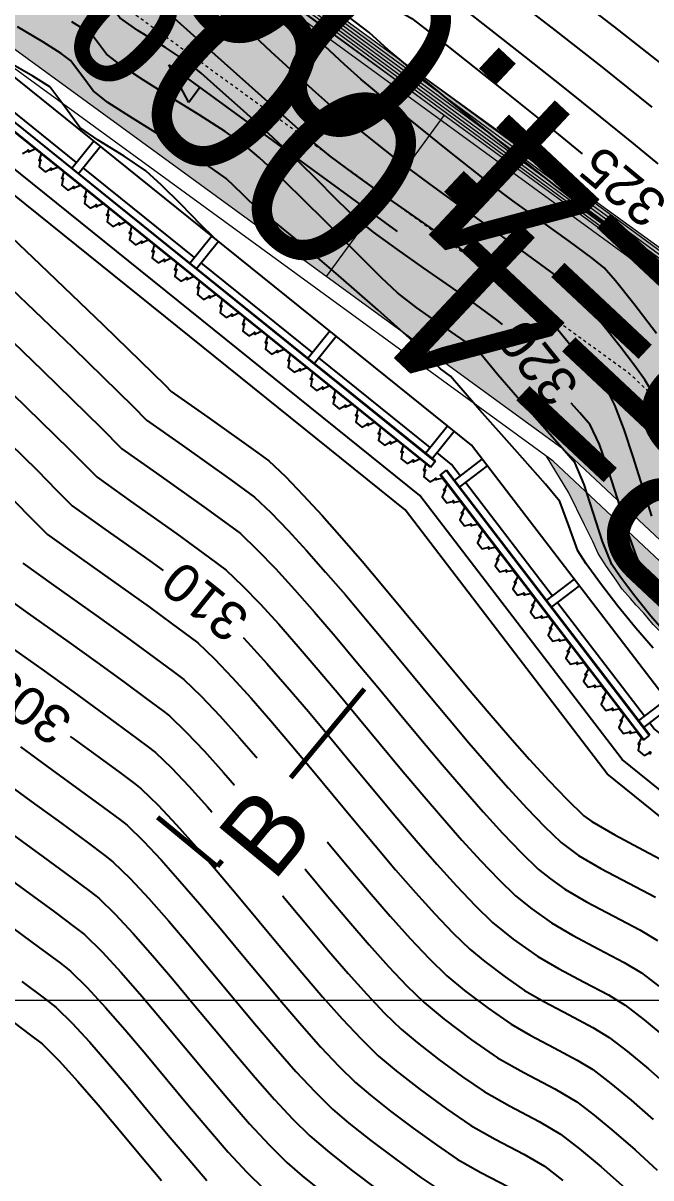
# Model space of a CAD drawing. Extents: x 62344 to 62624, y 108620 to 109406.
# Drawn here: x 62374.12 to 62394.54, y 108694.21 to 108731.81 of the extents above; entities that cross this region are included whole.
import ezdxf
from ezdxf.enums import TextEntityAlignment as Align

# ---------------------------------------------------------------- set-up
doc = ezdxf.new("R2018")
doc.units = 0
doc.header["$LTSCALE"] = 0.039369
doc.header["$MEASUREMENT"] = 0
doc.linetypes.add('TRATTOPUNTO2', pattern=[0.5, 0.25, -0.125, 0, -0.125])
for name, color, linetype in [('coordinate', 2, 'Continuous'), ('curve livello 1m', 2, 'Continuous'), ('curve livello 5m', 7, 'Continuous'), ('LIN010CO', 50, 'Continuous'), ('LIN018CO', 6, 'Continuous'), ('LIN035CO', 1, 'Continuous'), ('TEXT018', 143, 'Continuous'), ('TEXT035', 1, 'Continuous'), ('TEXT050', 3, 'Continuous'), ('TRATTCOLO-30', 253, 'Continuous'), ('TRATTCOLO-7', 51, 'Continuous')]:
    doc.layers.add(name, color=color, linetype=linetype)
doc.layers.add('LIN070CO', color=4, linetype='Continuous', lineweight=70)
doc.styles.add('ARIAL', font='arial.ttf')

# ---------------------------------------------------------------- blocks, each defined once
blk = doc.blocks.new('*U10')
at = {"layer": 'TEXT035', "lineweight": 30, "flags": 52}
blk.add_attdef('VALORE_AD', text='', height=0.25, rotation=357.99202, dxfattribs=at).set_placement((-0.3119, 0.191), align=Align.BOTTOM_RIGHT)
blk = doc.blocks.new('*U11')
at = {"layer": 'LIN018CO'}
blk.add_hatch(color=256, dxfattribs=at).paths.add_polyline_path([(-0.2597, 0.0974), (-0.2703, 0.2169), (-0.0106, 0.1195)])
for p, q in [((-0.2597, 0.0974), (-0.2703, 0.2169)), ((-0.2703, 0.2169), (-0.0106, 0.1195)), ((-0.0106, 0.1195), (-1.8438, -0.0437))]:
    blk.add_line(p, q, dxfattribs=at)
at = {"layer": 'TEXT035', "lineweight": 30, "flags": 8}
blk.add_attdef('VALORE_AD', text='', height=0.25, rotation=5.08742, dxfattribs=at).set_placement((-0.3331, 0.1511), align=Align.BOTTOM_RIGHT)
blk = doc.blocks.new('Strada 4')
at = {"layer": 'TRATTCOLO-30', "linetype": 'Continuous', "lineweight": 0}
h = blk.add_hatch(color=256, dxfattribs=at)
h.dxf.hatch_style = 1
h.paths.add_polyline_path([(43.105, -1.419), (46.497, -3.339), (80.151, -4.519), (80.103, -2.716)])
h.paths.add_polyline_path([(46.497, -3.339), (46.874, -3.552), (52.527, -6.752), (80.237, -7.724), (80.151, -4.519)])
edge = h.paths.add_edge_path()
edge.add_line((55.533, 0.147), (48.635, 2.784))
edge.add_arc((41.881, -19.911), 23.678, 73.4261, 98.3552)
edge.add_line((38.44, 3.516), (21.582, 1.651))
edge.add_line((21.582, 1.651), (3.299, 0.105))
edge.add_line((3.299, 0.105), (0, 0))
edge.add_line((0, 0), (-4.868, -2.433))
edge.add_line((-4.868, -2.433), (-6.76, -3.083))
edge.add_line((-6.76, -3.083), (-8.08, -3.177))
edge.add_line((-8.08, -3.177), (-9.796, -2.619))
edge.add_line((-9.796, -2.619), (-8.386, -3.862))
edge.add_line((-8.386, -3.862), (0.216, -4.319))
edge.add_line((0.216, -4.319), (4.425, -3.312))
edge.add_line((4.425, -3.312), (21.922, -1.833))
edge.add_line((21.922, -1.833), (38.889, 0.045))
edge.add_line((38.889, 0.045), (40.891, -0.537))
edge.add_line((40.891, -0.537), (40.911, 0.659))
edge.add_line((40.911, 0.659), (40.911, 0.659))
edge.add_line((40.911, 0.659), (55.533, 0.147))
h.paths.add_polyline_path([(80.063, -1.214), (56.974, -0.404), (55.533, 0.147), (40.911, 0.659), (40.891, -0.537), (42.241, -0.929), (43.105, -1.419), (80.103, -2.716)])
h.paths.add_polyline_path([(113.896, 1.782), (80.063, -1.214), (80.103, -2.716), (114.117, -0.719), (114.116, -0.709)])
h.paths.add_polyline_path([(112.477, -4.869), (112.186, -1.588), (80.151, -4.519), (80.237, -7.724)])
h.paths.add_polyline_path([(112.124, -0.882), (113.749, -0.741), (80.103, -2.716), (80.151, -4.519), (112.186, -1.587)])
at = {"layer": 'TRATTCOLO-7', "linetype": 'Continuous', "lineweight": 0}
h = blk.add_hatch(color=256, dxfattribs=at)
h.dxf.hatch_style = 1
h.paths.add_polyline_path([(114.27, -1.309), (114.16, -1.207), (114.237, -2.072), (114.336, -2.057)], flags=17)
h.paths.add_polyline_path([(114.379, -1.412), (114.27, -1.309), (114.336, -2.057), (114.435, -2.042)], flags=17)
h.paths.add_polyline_path([(114.437, -0.925), (114.234, 0.229), (114.435, -2.042), (114.534, -2.027)])
h.paths.add_polyline_path([(114.344, -1.011), (114.252, -1.109), (114.27, -1.309), (114.379, -1.412)], flags=17)
h.paths.add_polyline_path([(114.252, -1.109), (114.16, -1.207), (114.27, -1.309)], flags=17)
h.paths.add_polyline_path([(114.038, 1.311), (113.852, 2.28), (114.16, -1.207), (114.252, -1.109)])
h.paths.add_polyline_path([(114.038, 1.311), (114.252, -1.109), (114.344, -1.011), (114.234, 0.229)])
h.paths.add_polyline_path([(52.527, -6.752), (42.241, -0.929), (38.889, 0.045), (21.922, -1.833), (4.425, -3.312), (0.216, -4.319), (-8.469, -3.858), (-8.397, -3.975), (-5.236, -4.212), (-4.645, -4.346), (-4.052, -4.48), (-1.88, -4.596), (0.216, -4.707), (4.518, -3.711), (18.308, -2.593), (21.076, -2.268), (38.857, -0.438), (41.275, -1.19), (44.607, -3.017), (52.334, -7.418), (54.887, -7.518), (56.143, -7.79), (57.152, -7.998), (58.044, -8.175), (58.724, -8.302), (59.095, -8.359), (60.827, -8.318), (62.559, -8.278), (65.673, -8.25), (67.078, -8.203), (68.479, -8.146), (69.599, -8.092), (73.104, -8.228), (79.801, -8.378), (80.253, -8.38), (92.186, -7.276), (115.151, -5.266), (115.066, -4.633), (114.854, -3.378), (114.645, -2.142), (114.623, -2.014), (114.237, -2.072), (114.469, -4.693), (80.237, -7.724)])
h.paths.add_polyline_path([(112.957, -0.851), (115.342, -0.772), (115.308, 0.258), (112.922, 0.179)], flags=9)
h = blk.add_hatch(color=256, dxfattribs=at)
h.dxf.hatch_style = 1
h.paths.add_polyline_path([(77.917, 0.178), (77.359, 0.413), (76.966, 0.592), (76.485, 0.725), (75.957, 0.858), (75.62, 0.95), (75.211, 0.996), (74.929, 1.042), (74.576, 1.077), (74.1, 1.149), (73.522, 1.201), (73.026, 1.241), (72.529, 1.277), (71.951, 1.303), (71.213, 1.272), (69.931, 1.128), (68.801, 1.033), (67.419, 0.892), (66.997, 0.826), (65.946, 0.275), (65.377, -0.199), (80.05, -0.713), (80.317, -0.689), (78.991, -0.267)])
h.paths.add_polyline_path([(3.257, 0.604), (21.533, 2.148), (20.47, 2.268), (19.313, 2.368), (17.399, 2.547), (15.783, 2.547), (13.326, 2.268), (11.631, 1.829), (9.275, 1.55), (8.016, 1.317), (5.948, 0.958), (3.247, 0.603)])
at = {"linetype": 'Continuous', "lineweight": 0, "flags": 128}
blk.add_lwpolyline([(-9.67, -2.475), (-8.309, -3.675), (0.198, -4.127), (4.394, -3.123), (21.903, -1.643), (38.906, 0.238), (42.315, -0.752), (52.58, -6.563), (80.232, -7.533), (112.49, -4.677)], dxfattribs=at)
at = {"layer": 'curve livello 1m', "linetype": 'Continuous', "lineweight": 0}
blk.add_line((89.558, -0.373), (90.131, -6.848), dxfattribs=at)
at = {"layer": 'curve livello 1m', "linetype": 'Continuous', "lineweight": 0, "flags": 128}
for points in [[(90.131, -6.848), (114.577, -4.784), (114.038, 1.311)], [(65.131, -7.194), (80.237, -7.784), (114.686, -4.875), (114.234, 0.229)], [(0.216, -4.39), (4.447, -3.436), (21.948, -2.09), (38.855, -0.332), (42.072, -1.317), (52.397, -7.198), (80.249, -8.284), (92.186, -7.276)], [(3.263, -3.59), (4.432, -3.337), (21.939, -1.99), (38.865, -0.23), (42.112, -1.225), (52.425, -7.099), (80.246, -8.184), (115.12, -5.24), (115.066, -4.633)], [(15.773, -2.353), (21.93, -1.89), (38.875, -0.129), (42.152, -1.133), (52.454, -7), (80.244, -8.084), (115.011, -5.149), (114.854, -3.378)], [(28.282, -1.129), (38.884, -0.027), (42.191, -1.04), (52.482, -6.901), (80.242, -7.984), (114.903, -5.057), (114.645, -2.142)], [(40.891, -0.537), (42.231, -0.948), (52.51, -6.802), (80.24, -7.884), (114.794, -4.966), (114.437, -0.925)]]:
    blk.add_lwpolyline(points, dxfattribs=at)
at = {"layer": 'LIN018CO', "linetype": 'TRATTOPUNTO2', "lineweight": 0, "ltscale": 5, "flags": 128}
blk.add_lwpolyline([(-4.025, -2.012), (15.794, -0.599), (28.305, 0.628), (38.378, 1.633, -0.11239), (47.777, -0.151), (55.32, -3.584), (80.051, -4.487), (114.148, -1.407)], format="xyb", dxfattribs=at)
at = {"layer": 'LIN035CO', "linetype": 'Continuous', "lineweight": 0, "flags": 128}
for points in [[(56.992, 0.095), (80.05, -0.713), (113.852, 2.28)], [(73.104, -8.228), (79.801, -8.378), (80.253, -8.38), (92.186, -7.276), (115.151, -5.266), (115.066, -4.633), (114.854, -3.378), (114.645, -2.142), (114.437, -0.925), (114.234, 0.229), (114.038, 1.311), (113.852, 2.28)], [(56.974, -0.404), (80.063, -1.214), (113.896, 1.782)], [(65.377, -0.199), (65.946, 0.275), (66.997, 0.826), (67.419, 0.892), (68.801, 1.033), (69.931, 1.128), (71.213, 1.272), (71.951, 1.303), (72.529, 1.277), (73.026, 1.241), (73.522, 1.201), (74.1, 1.149), (74.576, 1.077), (74.929, 1.042), (75.211, 0.996), (75.62, 0.95), (75.957, 0.858), (76.485, 0.725), (76.966, 0.592), (77.359, 0.413), (77.917, 0.178), (78.991, -0.267), (80.317, -0.689)], [(52.527, -6.752), (80.237, -7.724), (114.469, -4.693)]]:
    blk.add_lwpolyline(points, dxfattribs=at)
ref = blk.add_blockref('*U10', (74.244, -0.304), dxfattribs=dict(xscale=5, yscale=5, zscale=5))
lines = blk.add_mtext('P=4.00%', dxfattribs={"layer": 'TEXT035', "insert": (72.685, 0.651), "char_height": 6, "attachment_point": 1, "rotation": 357.992})
ref.add_attrib('VALORE_AD', '', (72.685, 0.651), dxfattribs={"flags": 52}).embed_mtext(lines)
at = {"xscale": 5, "yscale": 5, "zscale": 5}
blk.add_blockref('*U11', (98.009, -2.782), dxfattribs=at)
ref = blk.add_blockref('*U10', (76.032, -4.074), dxfattribs=dict(xscale=5, yscale=5, zscale=5))
lines = blk.add_mtext('P=4.00%', dxfattribs={"layer": 'TEXT035', "insert": (74.472, -3.119), "char_height": 6, "attachment_point": 1, "rotation": 357.992})
ref.add_attrib('VALORE_AD', '', (74.472, -3.119), dxfattribs={"flags": 52}).embed_mtext(lines)
blk = doc.blocks.new('*U37')
at = {"layer": 'LIN070CO'}
for p, q in [((-3.8275, -0.102), (-3.8408, 0.3979)), ((-2.328, -0.062), (-3.8275, -0.102))]:
    blk.add_line(p, q, dxfattribs=at)
at = {"layer": 'TEXT018', "lineweight": 30}
blk.add_attdef('RIF2', text='', height=0.18, rotation=1.52582, dxfattribs=at).set_placement((3.2464, -0.0636), align=Align.TOP_RIGHT)
blk.add_attdef('RIF1', text='', height=0.18, rotation=1.52582, dxfattribs=at).set_placement((-3.6735, -0.2479), align=Align.TOP_LEFT)
at = {"layer": 'TEXT050', "lineweight": 30}
blk.add_attdef('SEZ2', text='', height=0.4, rotation=1.52582, dxfattribs=at).set_placement((3.2384, 0.2363), align=Align.BOTTOM_RIGHT)
blk.add_attdef('SEZ1', text='', height=0.4, rotation=1.52582, dxfattribs=at).set_placement((-3.6815, 0.052), align=Align.BOTTOM_LEFT)

msp = doc.modelspace()

# ---------------------------------------------------------------- linework, layer by layer
at = {"layer": 'coordinate', "linetype": 'Continuous', "lineweight": 0}
msp.add_line((62369.18886, 108700.00002), (62480.2144, 108700.00002), dxfattribs=at)
at = {"layer": 'curve livello 1m', "flags": 128}
for points in [[(62377.76519, 108733.12075), (62379.54937, 108731.50486), (62383.36307, 108728.09775), (62383.48762, 108727.97467), (62384.09814, 108727.48151), (62384.83626, 108726.92732), (62385.66603, 108726.3299), (62386.5515, 108725.70707), (62387.45671, 108725.07662), (62388.34572, 108724.45637), (62389.18257, 108723.86412), (62389.9313, 108723.31768), (62390.55598, 108722.83487), (62391.02063, 108722.43348), (62391.02063, 108722.43348), (62391.37171, 108722.01144), (62391.98925, 108721.2433), (62392.52829, 108720.58228), (62392.52829, 108720.58228), (62393.05177, 108719.98243), (62393.3546, 108719.36548), (62393.65469, 108718.58133), (62393.95361, 108717.68254), (62394.25292, 108716.72166), (62394.55419, 108715.75126)], [(62395.67306, 108722.43027), (62394.44336, 108724.03628), (62394.0241, 108724.55107), (62393.32802, 108725.06685), (62392.42184, 108725.72968), (62390.29685, 108727.40785), (62387.91545, 108729.33887), (62385.99206, 108730.94344), (62385.37303, 108731.50408), (62383.18, 108733.18617)], [(62391.32754, 108733.25054), (62393.34738, 108731.68511), (62395.47143, 108730.01785)], [(62389.94725, 108732.71301), (62391.4099, 108731.57942), (62392.948, 108730.3721), (62392.948, 108730.3721), (62393.78517, 108729.70562), (62394.5682, 108729.07432)], [(62394.83287, 108719.38352), (62394.33549, 108720.19934), (62394.00024, 108720.666), (62393.5272, 108721.2909), (62392.89136, 108722.09619), (62392.33379, 108722.7808), (62392.02179, 108723.13934), (62391.40267, 108723.62359), (62390.22767, 108724.48211), (62388.78692, 108725.52169), (62387.37051, 108726.54917), (62386.26856, 108727.37135), (62385.5921, 108727.90557), (62384.83402, 108728.52028), (62384.22174, 108729.03107), (62383.63869, 108729.54628), (62382.93845, 108730.1847), (62382.18781, 108730.8769), (62381.45352, 108731.55345), (62380.80237, 108732.14491)], [(62394.71753, 108721.70726), (62393.98528, 108722.66359), (62393.38767, 108723.41504), (62393.02295, 108723.84521), (62392.62717, 108724.15477), (62391.87606, 108724.70357), (62390.95506, 108725.36812), (62390.04962, 108726.02494), (62389.3452, 108726.55052), (62387.94447, 108727.65671), (62386.37473, 108728.92957), (62385.1069, 108729.98725), (62384.57271, 108730.46394), (62383.92936, 108731.05589), (62383.30733, 108731.62746), (62382.83708, 108732.04297)], [(62388.56697, 108732.17549), (62389.47242, 108731.47374), (62390.42458, 108730.72634), (62390.42458, 108730.72634), (62391.67663, 108729.73087), (62392.8925, 108728.75428), (62393.95803, 108727.88926), (62394.75904, 108727.22847)], [(62394.60713, 108711.46203), (62394.04268, 108712.11505), (62393.46401, 108712.8313), (62392.89925, 108713.56689), (62392.43648, 108714.20415), (62392.16378, 108714.62541), (62391.86757, 108715.44565), (62391.57892, 108716.22926), (62391.10429, 108716.79491), (62390.10829, 108717.92518), (62388.97317, 108719.2095), (62388.08116, 108720.23729), (62388.01716, 108720.31588), (62387.69737, 108720.55111), (62387.27471, 108720.96673), (62386.78986, 108721.44799), (62385.65842, 108722.47179), (62384.37876, 108723.59476), (62383.16466, 108724.63177), (62382.22984, 108725.39768), (62381.79584, 108725.70613), (62381.24813, 108726.23785), (62380.7197, 108726.74785), (62380.09331, 108727.19825), (62379.29527, 108727.71002), (62378.42611, 108728.24462), (62377.5864, 108728.7635), (62376.87669, 108729.22811), (62376.39753, 108729.59991), (62376.02633, 108730.10187), (62375.66143, 108730.59124), (62375.35108, 108730.81415), (62374.75369, 108731.19434), (62373.93631, 108731.69163)], [(62395.05133, 108711.90673), (62394.53043, 108712.50376), (62394.01241, 108713.15066), (62393.54596, 108713.77387), (62393.27101, 108714.18643), (62392.96181, 108714.93435), (62392.66269, 108715.87099), (62392.36744, 108716.78882), (62392.06987, 108717.48032), (62391.72977, 108717.88563), (62391.01608, 108718.69553), (62390.20271, 108719.61582), (62389.56353, 108720.35229), (62389.01831, 108721.02175), (62388.49379, 108721.43784), (62387.72948, 108721.9776), (62386.92854, 108722.5404), (62386.29412, 108723.02563), (62385.77832, 108723.51237), (62384.97753, 108724.30963), (62384.04481, 108725.2488), (62383.13321, 108726.16122), (62382.3958, 108726.87829), (62381.79029, 108727.43232), (62381.36091, 108727.80285), (62380.69184, 108728.27392), (62379.83781, 108728.82336), (62378.91176, 108729.40053), (62378.02664, 108729.95478), (62377.2954, 108730.43549), (62376.83098, 108730.792), (62376.34289, 108731.44932), (62375.69813, 108731.85399)], [(62380.31714, 108724.83029), (62379.91278, 108725.23307), (62379.24679, 108725.91108), (62378.6226, 108726.5306), (62378.10665, 108726.99402), (62377.40053, 108727.47098), (62376.55343, 108727.9932), (62375.96408, 108728.40783), (62375.46782, 108729.0789), (62374.97997, 108729.73317), (62374.42759, 108730.0855), (62373.43442, 108730.6595), (62372.6845, 108731.05448), (62372.45027, 108731.17276)], [(62372.80812, 108725.72054), (62374.67208, 108723.95331), (62376.71538, 108721.98958), (62378.73833, 108720.01869), (62378.73833, 108720.01869), (62378.93535, 108719.81826), (62380.12269, 108718.97375), (62381.75433, 108717.81947), (62381.75433, 108717.81947), (62382.10593, 108717.56168), (62382.64847, 108717.04286), (62383.22873, 108716.44483), (62383.84145, 108715.77875), (62384.48135, 108715.05577), (62385.14315, 108714.28704), (62385.82159, 108713.48372), (62386.5114, 108712.65697), (62387.2073, 108711.81792), (62387.90402, 108710.97773), (62388.59628, 108710.14757), (62389.27883, 108709.33857), (62389.94638, 108708.56189), (62390.59366, 108707.82869), (62391.21541, 108707.15011), (62391.80634, 108706.53731), (62392.36119, 108706.00145), (62392.36119, 108706.00145), (62392.61534, 108705.81013), (62393.36318, 108705.37707), (62394.30018, 108704.88138), (62395.19246, 108704.40665)], [(62373.74257, 108723.15268), (62375.72957, 108721.24306), (62377.69676, 108719.32649), (62377.69676, 108719.32649), (62378.13002, 108718.88574), (62379.28656, 108718.06313), (62380.87587, 108716.9388), (62380.87587, 108716.9388), (62381.64505, 108716.37485), (62382.17264, 108715.87032), (62382.73691, 108715.28877), (62383.33274, 108714.64104), (62383.95501, 108713.93798), (62384.59858, 108713.19044), (62385.25833, 108712.40926), (62385.92913, 108711.60528), (62386.60585, 108710.78935), (62387.28337, 108709.97231), (62387.95657, 108709.16502), (62388.62031, 108708.37831), (62389.26946, 108707.62303), (62389.89891, 108706.91003), (62390.50352, 108706.25015), (62391.07818, 108705.65424), (62391.61774, 108705.13314), (62391.61774, 108705.13314), (62392.17773, 108704.7116), (62392.90496, 108704.29047), (62393.81613, 108703.80845), (62394.68382, 108703.3468)], [(62372.81306, 108722.35205), (62374.74375, 108720.49655), (62376.65519, 108718.63429), (62376.65519, 108718.63429), (62377.3247, 108717.95321), (62378.45043, 108717.15251), (62379.99741, 108716.05813), (62379.99741, 108716.05813), (62380.78487, 108715.48583), (62381.18416, 108715.18802), (62381.18416, 108715.18802), (62381.7323, 108714.66232), (62382.32062, 108714.05228), (62382.94307, 108713.37067), (62383.59361, 108712.63029), (62384.26619, 108711.84393), (62384.95477, 108711.02437), (62385.6533, 108710.18441), (62386.35573, 108709.33683), (62387.05602, 108708.49443), (62387.74813, 108707.66999), (62388.42601, 108706.8763), (62389.08361, 108706.12615), (62389.71488, 108705.43233), (62390.31379, 108704.80763), (62390.87428, 108704.26483), (62390.87428, 108704.26483), (62391.2673, 108703.94818), (62391.74012, 108703.61307), (62391.74012, 108703.61307), (62392.44674, 108703.20388), (62393.33208, 108702.73551), (62394.17518, 108702.28695), (62394.75504, 108701.93718)], [(62373.75793, 108719.75003), (62375.61363, 108717.94208), (62375.61363, 108717.94208), (62376.12231, 108717.42258), (62376.51937, 108717.02068), (62376.51937, 108717.02068), (62377.61429, 108716.2419), (62379.11895, 108715.17746), (62379.11895, 108715.17746), (62380.18349, 108714.40378), (62380.72328, 108714.00119), (62380.72328, 108714.00119), (62381.25543, 108713.49082), (62381.82659, 108712.89857), (62382.43089, 108712.23684), (62383.06246, 108711.51805), (62383.71543, 108710.75461), (62384.38393, 108709.95896), (62385.06209, 108709.14349), (62385.74404, 108708.32063), (62386.42391, 108707.50279), (62387.09584, 108706.70239), (62387.75395, 108705.93184), (62388.39237, 108705.20356), (62389.00524, 108704.52998), (62389.58668, 108703.92349), (62390.13083, 108703.39653), (62390.13083, 108703.39653), (62390.66267, 108702.96803), (62391.30251, 108702.51454), (62391.30251, 108702.51454), (62391.98851, 108702.11728), (62392.84804, 108701.66258), (62393.66654, 108701.2271), (62394.22949, 108700.88753), (62394.22949, 108700.88753), (62394.79977, 108700.45004)], [(62373.5305, 108716.55767), (62374.30452, 108715.76717), (62374.90871, 108715.15563), (62374.90871, 108715.15563), (62375.94203, 108714.42066), (62377.36202, 108713.41612), (62377.36202, 108713.41612), (62378.21394, 108712.7993), (62378.98073, 108712.2397), (62379.54804, 108711.82116), (62379.8015, 108711.62752), (62379.8015, 108711.62752), (62380.33889, 108711.11047), (62380.91791, 108710.50601), (62381.53178, 108709.82851), (62382.17371, 108709.0923), (62382.83693, 108708.31176), (62383.51464, 108707.50123), (62384.20006, 108706.67506), (62384.88641, 108705.84762), (62385.56689, 108705.03325), (62386.23473, 108704.24631), (62386.88314, 108703.50115), (62387.50533, 108702.81213), (62388.09452, 108702.1936), (62388.64392, 108701.65991), (62388.64392, 108701.65991), (62389.13229, 108701.2542), (62389.79279, 108700.757), (62390.42728, 108700.31747), (62390.42728, 108700.31747), (62391.07207, 108699.94409), (62391.87994, 108699.5167), (62392.64926, 108699.1074), (62393.17838, 108698.78823), (62393.17838, 108698.78823), (62393.77856, 108698.32572), (62394.46132, 108697.75952), (62395.20107, 108697.11379)], [(62374.10339, 108714.2231), (62375.1059, 108713.51005), (62376.48356, 108712.53545), (62376.48356, 108712.53545), (62377.48131, 108711.81304), (62378.37935, 108711.15765), (62379.04376, 108710.66747), (62379.34062, 108710.44069), (62379.34062, 108710.44069), (62379.9026, 108709.89798), (62380.51074, 108709.25837), (62381.15683, 108708.53924), (62381.83268, 108707.75792), (62382.53007, 108706.93178), (62383.24081, 108706.07817), (62383.95669, 108705.21445), (62384.6695, 108704.35797), (62385.37104, 108703.52609), (62386.05312, 108702.73615), (62386.70751, 108702.00553), (62387.32603, 108701.35156), (62387.90047, 108700.79161), (62387.90047, 108700.79161), (62388.47259, 108700.31631), (62389.24637, 108699.73384), (62389.98967, 108699.21894), (62389.98967, 108699.21894), (62390.61384, 108698.85749), (62391.39589, 108698.44377), (62392.14062, 108698.04755), (62392.65283, 108697.73858), (62392.65283, 108697.73858), (62393.23382, 108697.29085), (62393.89476, 108696.74275), (62394.61086, 108696.11767)], [(62373.29806, 108713.29058), (62374.26977, 108712.59943), (62375.6051, 108711.65478), (62375.6051, 108711.65478), (62376.52419, 108710.98984), (62377.38979, 108710.35966), (62378.12331, 108709.82186), (62378.64615, 108709.43405), (62378.87973, 108709.25386), (62378.87973, 108709.25386), (62379.42316, 108708.72906), (62380.01122, 108708.11057), (62380.63599, 108707.41517), (62381.28953, 108706.65965), (62381.9639, 108705.86078), (62382.65117, 108705.03535), (62383.34342, 108704.20014), (62384.0327, 108703.37194), (62384.71109, 108702.56751), (62385.37065, 108701.80366), (62386.00344, 108701.09715), (62386.60154, 108700.46477), (62387.15701, 108699.9233), (62387.15701, 108699.9233), (62387.81289, 108699.37843), (62388.69994, 108698.71069), (62389.55205, 108698.12041), (62389.55205, 108698.12041), (62390.40005, 108697.63983), (62391.4076, 108697.10936), (62392.12728, 108696.68893), (62392.12728, 108696.68893), (62392.68908, 108696.25599), (62393.3282, 108695.72599), (62394.02066, 108695.12154), (62394.74248, 108694.46524)], [(62373.43364, 108711.68881), (62374.72664, 108710.7741), (62374.72664, 108710.7741), (62375.76293, 108710.02438), (62376.73891, 108709.31384), (62377.56596, 108708.70745), (62378.15548, 108708.27019), (62378.41885, 108708.06703), (62378.41885, 108708.06703), (62378.94372, 108707.56014), (62379.51171, 108706.96277), (62380.11515, 108706.29111), (62380.74638, 108705.56138), (62381.39773, 108704.78978), (62382.06154, 108703.99253), (62382.73015, 108703.18584), (62383.3959, 108702.3859), (62384.05113, 108701.60894), (62384.68817, 108700.87116), (62385.29937, 108700.18877), (62385.87705, 108699.57798), (62386.41356, 108699.055), (62386.41356, 108699.055), (62386.93212, 108698.61597), (62387.63952, 108698.06724), (62388.40916, 108697.50411), (62389.11444, 108697.02188), (62389.11444, 108697.02188), (62389.93348, 108696.5577), (62390.90662, 108696.04536), (62391.60173, 108695.63929), (62392.2179, 108695.16181), (62392.92491, 108694.56916), (62393.68981, 108693.8924)], [(62374.03082, 108708.24549), (62375.05316, 108707.50236), (62375.97383, 108706.82948), (62376.72996, 108706.27295), (62377.25867, 108705.87888), (62377.49707, 108705.69337), (62377.49707, 108705.69337), (62378.0274, 108705.17905), (62378.60405, 108704.56752), (62379.21798, 108703.87792), (62379.86012, 108703.1294), (62380.52142, 108702.34111), (62381.19283, 108701.53221), (62381.8653, 108700.72185), (62382.52978, 108699.92917), (62383.1772, 108699.17333), (62383.79852, 108698.47349), (62384.38469, 108697.84879), (62384.92665, 108697.31838), (62384.92665, 108697.31838), (62385.41195, 108696.90212), (62386.06536, 108696.38479), (62386.80738, 108695.82623), (62387.5585, 108695.28629), (62388.23922, 108694.82481), (62388.23922, 108694.82481), (62389.00034, 108694.39346), (62389.90467, 108693.91734)], [(62373.25023, 108707.29405), (62374.36686, 108706.48238), (62375.37245, 108705.74744), (62376.19832, 108705.13958), (62376.77579, 108704.70916), (62377.03619, 108704.50653), (62377.03619, 108704.50653), (62377.59507, 108703.96189), (62378.20603, 108703.30794), (62378.85778, 108702.5686), (62379.53901, 108701.76779), (62380.23841, 108700.92943), (62380.94467, 108700.07743), (62381.64648, 108699.23572), (62382.33255, 108698.42821), (62382.99156, 108697.67882), (62383.61221, 108697.01147), (62384.18319, 108696.45008), (62384.18319, 108696.45008), (62384.7133, 108695.99539), (62385.42704, 108695.43029), (62386.23757, 108694.82016), (62387.05803, 108694.23037), (62387.8016, 108693.72628)], [(62373.68056, 108705.4624), (62374.77107, 108704.66539), (62375.66668, 108704.0062), (62376.29292, 108703.53944), (62376.5753, 108703.3197), (62376.5753, 108703.3197), (62377.11208, 108702.79659), (62377.69889, 108702.1685), (62378.32488, 108701.45839), (62378.97917, 108700.68924), (62379.65092, 108699.88403), (62380.32925, 108699.06571), (62381.00332, 108698.25728), (62381.66227, 108697.48169), (62382.29522, 108696.76193), (62382.89133, 108696.12097), (62383.43974, 108695.58177), (62383.43974, 108695.58177), (62384.01466, 108695.08865), (62384.78872, 108694.47579), (62385.66775, 108693.81409)], [(62372.99426, 108704.44242), (62374.16969, 108703.58335), (62375.13504, 108702.87283), (62375.81004, 108702.36972), (62376.11442, 108702.13287), (62376.11442, 108702.13287), (62376.68338, 108701.57524), (62377.30913, 108700.89847), (62377.9778, 108700.13187), (62378.67554, 108699.30478), (62379.38849, 108698.4465), (62380.10279, 108697.58635), (62380.80458, 108696.75366), (62381.47999, 108695.97773), (62382.11518, 108695.2879), (62382.69629, 108694.71346), (62382.69629, 108694.71346), (62383.19507, 108694.28153), (62383.85469, 108693.75112)], [(62374.07176, 108700.60608), (62374.84429, 108700.03028), (62375.19264, 108699.75921), (62375.19264, 108699.75921), (62375.71276, 108699.24946), (62376.28478, 108698.63079), (62376.89604, 108697.93002), (62377.53387, 108697.17394), (62378.1856, 108696.38936), (62378.83857, 108695.60307), (62379.48009, 108694.84187), (62380.09752, 108694.13257)], [(62373.54012, 108699.47271), (62374.36142, 108698.86056), (62374.73176, 108698.57238), (62374.73176, 108698.57238), (62375.28579, 108698.02571), (62375.89925, 108697.35441), (62376.55556, 108696.5935), (62377.23817, 108695.77803), (62377.9305, 108694.94304), (62378.61601, 108694.12356)]]:
    msp.add_lwpolyline(points, dxfattribs=at)
at = {"layer": 'curve livello 5m', "flags": 128}
for points in [[(62412.92173, 108685.09144), (62401.62036, 108700.49818), (62393.1163, 108707.3683), (62386.54081, 108715.95904), (62357.29997, 108739.53375), (62357.29997, 108739.53375), (62357.37913, 108739.63194)], [(62377.02928, 108739.38751), (62377.55065, 108738.92747), (62378.18041, 108738.38325), (62378.62127, 108738.02731), (62378.62127, 108738.02731), (62379.27894, 108737.61903), (62380.11644, 108736.95832), (62381.22669, 108736.07823), (62381.22669, 108736.07823), (62382.88727, 108734.79171), (62384.41972, 108733.61383), (62385.59218, 108732.72201), (62386.1728, 108732.29365), (62386.1728, 108732.29365), (62386.75835, 108731.96018), (62387.18668, 108731.63796), (62387.90115, 108731.08059), (62387.90115, 108731.08059), (62389.73501, 108729.62254), (62391.51588, 108728.19215), (62392.30678, 108727.55007)], [(62389.70569, 108721.9907), (62389.53277, 108722.13568), (62388.84515, 108722.64628), (62388.02797, 108723.22406), (62387.15259, 108723.83369), (62386.29037, 108724.43981), (62385.51268, 108725.00708), (62384.89087, 108725.50015), (62384.36073, 108726.01311), (62383.56838, 108726.81), (62382.87944, 108727.48802), (62382.09888, 108728.21273), (62381.28863, 108728.95029), (62380.52997, 108729.62807), (62379.90418, 108730.17345), (62379.49254, 108730.51382), (62378.74338, 108731.01578), (62377.85253, 108731.57229), (62377.26443, 108731.98408), (62377.02436, 108732.3074), (62376.51344, 108732.62201), (62375.5443, 108733.19396), (62374.70801, 108733.69572), (62374.47239, 108733.84665)], [(62360.24529, 108729.41159), (62360.92469, 108728.8595), (62362.23094, 108727.82586), (62362.23094, 108727.82586), (62362.97085, 108727.28055), (62363.90126, 108726.61645), (62364.90419, 108725.90842), (62365.86163, 108725.23136), (62366.65558, 108724.66014), (62367.16806, 108724.26964), (62367.16806, 108724.26964), (62367.97431, 108723.55232), (62369.29554, 108722.32321), (62370.95404, 108720.75078), (62372.77211, 108719.00352), (62374.57206, 108717.24988), (62375.21342, 108716.59487), (62375.71404, 108716.08816), (62375.71404, 108716.08816), (62376.77816, 108715.33128), (62378.24048, 108714.29679), (62378.24048, 108714.29679), (62378.67311, 108713.98315)], [(62394.62874, 108713.38694), (62394.37825, 108713.74746), (62394.0642, 108714.45467), (62393.75831, 108715.3353), (62393.4578, 108716.29633), (62393.1599, 108717.2447), (62392.86183, 108718.0874), (62392.56082, 108718.73137), (62392.22838, 108719.12115), (62391.94867, 108719.43752)], [(62381.2758, 108711.80177), (62381.41447, 108711.657), (62382.04796, 108710.95785), (62382.71041, 108710.19812), (62383.39482, 108709.39263), (62384.09419, 108708.5562), (62384.80151, 108707.70363), (62385.50979, 108706.84975), (62386.21202, 108706.00936), (62386.9012, 108705.19727), (62387.57033, 108704.4283), (62388.2124, 108703.71726), (62388.82042, 108703.07896), (62389.38738, 108702.52822), (62389.38738, 108702.52822), (62390.05804, 108701.98787), (62390.86489, 108701.416), (62390.86489, 108701.416), (62391.53029, 108701.03068), (62392.36399, 108700.58964), (62393.1579, 108700.16725), (62393.70394, 108699.83788), (62393.70394, 108699.83788), (62394.32329, 108699.36058), (62395.02789, 108698.77629)], [(62375.64887, 108708.58818), (62375.73945, 108708.52234), (62376.57521, 108707.91152), (62377.2616, 108707.40633), (62377.74154, 108707.0486), (62377.95796, 108706.8802), (62377.95796, 108706.8802), (62378.50846, 108706.34633), (62379.10704, 108705.71153), (62379.74431, 108704.9957), (62380.41087, 108704.21872), (62381.09733, 108703.40045), (62381.79428, 108702.56078), (62382.49232, 108701.7196), (62383.18207, 108700.89677), (62383.85412, 108700.11219), (62384.49907, 108699.38573), (62385.10753, 108698.73727), (62385.6701, 108698.18669), (62385.6701, 108698.18669), (62386.24738, 108697.69795), (62387.03489, 108697.08708), (62387.89169, 108696.46018), (62388.67683, 108695.92334), (62388.67683, 108695.92334), (62389.46691, 108695.47558), (62390.40565, 108694.98135), (62391.07617, 108694.58964), (62391.07617, 108694.58964), (62391.67056, 108694.12904)], [(62373.5683, 108702.50131), (62374.6034, 108701.73946), (62375.32717, 108701.2), (62375.65353, 108700.94604), (62375.65353, 108700.94604), (62376.19807, 108700.41235), (62376.79695, 108699.76463), (62377.43692, 108699.03095), (62378.1047, 108698.23936), (62378.78705, 108697.41793), (62379.47068, 108696.59471), (62380.14234, 108695.79776), (62380.78876, 108695.05515), (62381.39668, 108694.39493), (62381.95283, 108693.84516)]]:
    msp.add_lwpolyline(points, dxfattribs=at)
at = {"layer": 'LIN010CO', "flags": 128}
msp.add_lwpolyline([(62414.44535, 108689.92964), (62413.56631, 108689.28483), (62403.8088, 108702.58687), (62395.28055, 108709.47653), (62388.70415, 108718.06847), (62361.50089, 108740.00043), (62363.54945, 108742.67728)], dxfattribs=at)
at = {"layer": 'LIN018CO'}
for p, q in [((62387.52776, 108717.55254), (62359.94549, 108739.79007)), ((62387.36457, 108717.35013), (62359.7823, 108739.58766)), ((62387.375, 108717.36307), (62359.79273, 108739.6006)), ((62387.51733, 108717.53961), (62359.93506, 108739.77714)), ((62375.70534, 108727.08408), (62376.42085, 108727.97157)), ((62375.9184, 108726.91231), (62376.63392, 108727.79979)), ((62379.54004, 108723.99245), (62380.25555, 108724.87994)), ((62379.7531, 108723.82067), (62380.46862, 108724.70816)), ((62383.37473, 108720.90082), (62384.09025, 108721.78831)), ((62383.5878, 108720.72904), (62384.30331, 108721.61653)), ((62387.20943, 108717.80919), (62387.92495, 108718.69668)), ((62387.42249, 108717.63741), (62388.13801, 108718.5249)), ((62388.14767, 108716.91989), (62389.05293, 108717.61279)), ((62387.36457, 108717.35013), (62387.52776, 108717.55254)), ((62387.6872, 108717.09372), (62387.89366, 108717.25175)), ((62394.48669, 108708.61076), (62387.88046, 108717.24165)), ((62394.49988, 108708.62086), (62387.89366, 108717.25175)), ((62388.31402, 108716.70256), (62389.21928, 108717.39546)), ((62394.29342, 108708.46283), (62387.6872, 108717.09372)), ((62394.30662, 108708.47293), (62387.70039, 108717.10382)), ((62391.14233, 108713.00744), (62392.04758, 108713.70034)), ((62391.30867, 108712.79011), (62392.21393, 108713.48301)), ((62394.13698, 108709.09498), (62395.04224, 108709.78788)), ((62394.30333, 108708.87765), (62395.20859, 108709.57055)), ((62394.29342, 108708.46283), (62394.49988, 108708.62086))]:
    msp.add_line(p, q, dxfattribs=at)
at = {"layer": 'LIN018CO', "flags": 128}
for points in [[(62415.82347, 108688.0509), (62413.06569, 108686.02797), (62402.10911, 108700.96465), (62393.59965, 108707.83914), (62387.02395, 108716.43014), (62358.24208, 108739.63482), (62361.70458, 108744.10597)], [(62375.85597, 108727.27092), (62372.23434, 108730.19078)], [(62374.09354, 108727.56146), (62374.25644, 108727.64791), (62374.26928, 108727.66383), (62374.28212, 108727.67976), (62374.31397, 108727.65408), (62374.30113, 108727.63816), (62374.2852, 108727.65099), (62374.27237, 108727.63507), (62374.28829, 108727.62223), (62374.30422, 108727.60939), (62374.31706, 108727.62532), (62374.3299, 108727.64124), (62374.50645, 108727.71668), (62374.70015, 108727.56052), (62374.65022, 108727.38299), (62374.63738, 108727.36706), (62374.62454, 108727.35113), (62374.64047, 108727.33829), (62374.65639, 108727.32546), (62374.66923, 108727.34138), (62374.65331, 108727.35422), (62374.66615, 108727.37015), (62374.68207, 108727.35731), (62374.698, 108727.34447), (62374.68516, 108727.32854), (62374.67232, 108727.31262), (62374.63605, 108727.12408), (62374.82974, 108726.96791), (62374.99265, 108727.05436), (62375.00549, 108727.07029), (62375.01833, 108727.08621), (62375.05018, 108727.06053), (62375.03734, 108727.04461), (62375.02141, 108727.05745), (62375.00857, 108727.04152), (62375.0245, 108727.02868), (62375.04042, 108727.01584), (62375.05326, 108727.03177), (62375.0661, 108727.04769), (62375.24266, 108727.12313), (62375.43635, 108726.96697), (62375.38643, 108726.78944), (62375.37359, 108726.77351), (62375.36075, 108726.75759), (62375.37668, 108726.74475), (62375.3926, 108726.73191), (62375.40544, 108726.74783), (62375.38952, 108726.76067), (62375.40236, 108726.7766), (62375.41828, 108726.76376), (62375.43421, 108726.75092), (62375.42137, 108726.73499), (62375.40853, 108726.71907), (62375.37225, 108726.53053), (62375.56595, 108726.37436), (62375.72885, 108726.46081), (62375.74169, 108726.47674), (62375.75453, 108726.49266), (62375.78638, 108726.46698), (62375.77354, 108726.45106), (62375.75762, 108726.4639), (62375.74478, 108726.44797), (62375.76071, 108726.43513), (62375.77663, 108726.42229), (62375.78947, 108726.43822), (62375.80231, 108726.45414), (62375.97886, 108726.52958), (62376.17256, 108726.37342), (62376.12264, 108726.19589), (62376.1098, 108726.17996), (62376.09696, 108726.16404), (62376.11288, 108726.1512), (62376.12881, 108726.13836), (62376.14165, 108726.15428), (62376.12572, 108726.16712), (62376.13856, 108726.18305), (62376.15449, 108726.17021), (62376.17041, 108726.15737), (62376.15757, 108726.14144), (62376.14473, 108726.12552), (62376.10846, 108725.93698), (62376.30216, 108725.78082), (62376.46506, 108725.86726), (62376.4779, 108725.88319), (62376.49074, 108725.89911), (62376.52259, 108725.87343), (62376.50975, 108725.85751), (62376.49383, 108725.87035), (62376.48099, 108725.85442), (62376.49691, 108725.84158), (62376.51284, 108725.82874), (62376.52568, 108725.84467), (62376.53852, 108725.86059), (62376.71507, 108725.93603), (62376.90877, 108725.77987), (62376.85884, 108725.60234), (62376.846, 108725.58641), (62376.83316, 108725.57049), (62376.84909, 108725.55765), (62376.86502, 108725.54481), (62376.87786, 108725.56073), (62376.86193, 108725.57357), (62376.87477, 108725.5895), (62376.8907, 108725.57666), (62376.90662, 108725.56382), (62376.89378, 108725.54789), (62376.88094, 108725.53197), (62376.84467, 108725.34343), (62377.03837, 108725.18727), (62377.20127, 108725.27371), (62377.21411, 108725.28964), (62377.22695, 108725.30556), (62377.2588, 108725.27988), (62377.24596, 108725.26396), (62377.23003, 108725.2768), (62377.21719, 108725.26087), (62377.23312, 108725.24803), (62377.24905, 108725.23519), (62377.26188, 108725.25112), (62377.27472, 108725.26704), (62377.45128, 108725.34249), (62377.64498, 108725.18632), (62377.59505, 108725.00879), (62377.58221, 108724.99286), (62377.56937, 108724.97694), (62377.5853, 108724.9641), (62377.60122, 108724.95126), (62377.61406, 108724.96718), (62377.59814, 108724.98002), (62377.61098, 108724.99595), (62377.6269, 108724.98311), (62377.64283, 108724.97027), (62377.62999, 108724.95434), (62377.61715, 108724.93842), (62377.58088, 108724.74988), (62377.77457, 108724.59372), (62377.93748, 108724.68016), (62377.95032, 108724.69609), (62377.96315, 108724.71201), (62377.99501, 108724.68634), (62377.98217, 108724.67041), (62377.96624, 108724.68325), (62377.9534, 108724.66732), (62377.96933, 108724.65448), (62377.98525, 108724.64164), (62377.99809, 108724.65757), (62378.01093, 108724.6735), (62378.18748, 108724.74894), (62378.38118, 108724.59277), (62378.33126, 108724.41524), (62378.31842, 108724.39931), (62378.30558, 108724.38339), (62378.32151, 108724.37055), (62378.33743, 108724.35771), (62378.35027, 108724.37364), (62378.33434, 108724.38647), (62378.34718, 108724.4024), (62378.36311, 108724.38956), (62378.37904, 108724.37672), (62378.3662, 108724.3608), (62378.35336, 108724.34487), (62378.31708, 108724.15633), (62378.51078, 108724.00017), (62378.67368, 108724.08661), (62378.68652, 108724.10254), (62378.69936, 108724.11847), (62378.73121, 108724.09279), (62378.71837, 108724.07686), (62378.70245, 108724.0897), (62378.68961, 108724.07377), (62378.70553, 108724.06094), (62378.72146, 108724.0481), (62378.7343, 108724.06402), (62378.74714, 108724.07995), (62378.92369, 108724.15539), (62379.11739, 108723.99922), (62379.06747, 108723.82169), (62379.05463, 108723.80577), (62379.04179, 108723.78984), (62379.05771, 108723.777), (62379.07364, 108723.76416), (62379.08648, 108723.78009), (62379.07055, 108723.79293), (62379.08339, 108723.80885), (62379.09932, 108723.79601), (62379.11524, 108723.78317), (62379.1024, 108723.76725), (62379.08956, 108723.75132), (62379.05329, 108723.56278), (62379.24699, 108723.40662), (62379.40989, 108723.49307), (62379.42273, 108723.50899), (62379.43557, 108723.52492), (62379.46742, 108723.49924), (62379.45458, 108723.48331), (62379.43866, 108723.49615), (62379.42582, 108723.48023)], [(62379.69067, 108724.17929), (62376.06904, 108727.09914)], [(62383.52537, 108721.08766), (62379.90373, 108724.00751)], [(62379.42582, 108723.48023), (62379.44174, 108723.46739), (62379.45767, 108723.45455), (62379.47051, 108723.47047), (62379.48335, 108723.4864), (62379.6599, 108723.56184), (62379.8536, 108723.40567), (62379.80367, 108723.22814), (62379.79083, 108723.21222), (62379.77799, 108723.19629), (62379.79392, 108723.18345), (62379.80985, 108723.17061), (62379.82268, 108723.18654), (62379.80676, 108723.19938), (62379.8196, 108723.2153), (62379.83552, 108723.20246), (62379.85145, 108723.18962), (62379.83861, 108723.1737), (62379.82577, 108723.15777), (62379.7895, 108722.96923), (62379.9832, 108722.81307), (62380.1461, 108722.89952), (62380.15894, 108722.91544), (62380.17178, 108722.93137), (62380.20363, 108722.90569), (62380.19079, 108722.88976), (62380.17486, 108722.9026), (62380.16202, 108722.88668), (62380.17795, 108722.87384), (62380.19387, 108722.861), (62380.20671, 108722.87692), (62380.21955, 108722.89285), (62380.39611, 108722.96829), (62380.5898, 108722.81212), (62380.53988, 108722.63459), (62380.52704, 108722.61867), (62380.5142, 108722.60274), (62380.53013, 108722.5899), (62380.54605, 108722.57706), (62380.55889, 108722.59299), (62380.54297, 108722.60583), (62380.55581, 108722.62175), (62380.57173, 108722.60891), (62380.58766, 108722.59607), (62380.57482, 108722.58015), (62380.56198, 108722.56422), (62380.5257, 108722.37568), (62380.7194, 108722.21952), (62380.8823, 108722.30597), (62380.89514, 108722.32189), (62380.90798, 108722.33782), (62380.93983, 108722.31214), (62380.927, 108722.29621), (62380.91107, 108722.30905), (62380.89823, 108722.29313), (62380.91416, 108722.28029), (62380.93008, 108722.26745), (62380.94292, 108722.28337), (62380.95576, 108722.2993), (62381.13231, 108722.37474), (62381.32601, 108722.21858), (62381.27609, 108722.04104), (62381.26325, 108722.02512), (62381.25041, 108722.00919), (62381.26633, 108721.99635), (62381.28226, 108721.98351), (62381.2951, 108721.99944), (62381.27917, 108722.01228), (62381.29201, 108722.0282), (62381.30794, 108722.01536), (62381.32386, 108722.00252), (62381.31102, 108721.9866), (62381.29819, 108721.97067), (62381.26191, 108721.78214), (62381.45561, 108721.62597), (62381.61851, 108721.71242), (62381.63135, 108721.72834), (62381.64419, 108721.74427), (62381.67604, 108721.71859), (62381.6632, 108721.70266), (62381.64728, 108721.7155), (62381.63444, 108721.69958), (62381.65036, 108721.68674), (62381.66629, 108721.6739), (62381.67913, 108721.68982), (62381.69197, 108721.70575), (62381.86852, 108721.78119), (62382.06222, 108721.62503), (62382.01229, 108721.44749), (62381.99946, 108721.43157), (62381.98662, 108721.41564), (62382.00254, 108721.4028), (62382.01847, 108721.38996), (62382.03131, 108721.40589), (62382.01538, 108721.41873), (62382.02822, 108721.43465), (62382.04415, 108721.42182), (62382.06007, 108721.40898), (62382.04723, 108721.39305), (62382.03439, 108721.37712), (62381.99812, 108721.18859), (62382.19182, 108721.03242), (62382.35472, 108721.11887), (62382.36756, 108721.13479), (62382.3804, 108721.15072), (62382.41225, 108721.12504), (62382.39941, 108721.10912), (62382.38348, 108721.12195), (62382.37064, 108721.10603), (62382.38657, 108721.09319), (62382.4025, 108721.08035), (62382.41534, 108721.09628), (62382.42817, 108721.1122), (62382.60473, 108721.18764), (62382.79843, 108721.03148), (62382.7485, 108720.85395), (62382.73566, 108720.83802), (62382.72282, 108720.82209), (62382.73875, 108720.80925), (62382.75467, 108720.79642), (62382.76751, 108720.81234), (62382.75159, 108720.82518), (62382.76443, 108720.84111), (62382.78035, 108720.82827), (62382.79628, 108720.81543), (62382.78344, 108720.7995), (62382.7706, 108720.78358), (62382.73433, 108720.59504), (62382.92802, 108720.43887), (62383.09093, 108720.52532), (62383.10377, 108720.54125), (62383.11661, 108720.55717), (62383.14846, 108720.53149), (62383.13562, 108720.51557), (62383.11969, 108720.52841), (62383.10685, 108720.51248), (62383.12278, 108720.49964), (62383.1387, 108720.4868), (62383.15154, 108720.50273), (62383.16438, 108720.51865), (62383.34094, 108720.59409), (62383.53463, 108720.43793), (62383.48471, 108720.2604), (62383.47187, 108720.24447), (62383.45903, 108720.22855), (62383.47496, 108720.21571), (62383.49088, 108720.20287), (62383.50372, 108720.21879), (62383.4878, 108720.23163), (62383.50063, 108720.24756), (62383.51656, 108720.23472), (62383.53249, 108720.22188), (62383.51965, 108720.20595), (62383.50681, 108720.19003), (62383.47053, 108720.00149), (62383.66423, 108719.84532), (62383.82713, 108719.93177), (62383.83997, 108719.9477), (62383.85281, 108719.96362), (62383.88466, 108719.93794), (62383.87182, 108719.92202), (62383.8559, 108719.93486), (62383.84306, 108719.91893), (62383.85898, 108719.90609), (62383.87491, 108719.89325), (62383.88775, 108719.90918), (62383.90059, 108719.9251), (62384.07714, 108720.00054), (62384.27084, 108719.84438), (62384.22092, 108719.66685), (62384.20808, 108719.65092), (62384.19524, 108719.635), (62384.21116, 108719.62216), (62384.22709, 108719.60932), (62384.23993, 108719.62524), (62384.224, 108719.63808), (62384.23684, 108719.65401), (62384.25277, 108719.64117), (62384.26869, 108719.62833), (62384.25585, 108719.6124), (62384.24301, 108719.59648), (62384.20674, 108719.40794), (62384.40044, 108719.25178), (62384.56334, 108719.33822), (62384.57618, 108719.35415), (62384.58902, 108719.37007), (62384.62087, 108719.34439), (62384.60803, 108719.32847), (62384.59211, 108719.34131), (62384.57927, 108719.32538), (62384.59519, 108719.31254), (62384.61112, 108719.2997), (62384.62396, 108719.31563), (62384.6368, 108719.33155), (62384.81335, 108719.40699), (62385.00705, 108719.25083), (62384.95712, 108719.0733), (62384.94428, 108719.05737), (62384.93144, 108719.04145), (62384.94737, 108719.02861), (62384.9633, 108719.01577), (62384.97614, 108719.03169), (62384.96021, 108719.04453), (62384.97305, 108719.06046), (62384.98897, 108719.04762), (62385.0049, 108719.03478), (62384.99206, 108719.01885), (62384.97922, 108719.00293), (62384.94295, 108718.81439), (62385.13665, 108718.65823), (62385.29955, 108718.74467), (62385.31239, 108718.7606), (62385.32523, 108718.77652), (62385.35708, 108718.75084), (62385.34424, 108718.73492), (62385.32831, 108718.74776), (62385.31547, 108718.73183), (62385.3314, 108718.71899), (62385.34732, 108718.70615), (62385.36016, 108718.72208), (62385.373, 108718.738), (62385.54956, 108718.81345), (62385.74325, 108718.65728), (62385.69333, 108718.47975), (62385.68049, 108718.46382), (62385.66765, 108718.4479), (62385.68358, 108718.43506), (62385.6995, 108718.42222), (62385.71234, 108718.43814), (62385.69642, 108718.45098), (62385.70926, 108718.46691), (62385.72518, 108718.45407), (62385.74111, 108718.44123), (62385.72827, 108718.4253), (62385.71543, 108718.40938), (62385.67916, 108718.22084), (62385.87285, 108718.06468), (62386.03576, 108718.15112), (62386.0486, 108718.16705), (62386.06143, 108718.18297), (62386.09329, 108718.1573), (62386.08045, 108718.14137), (62386.06452, 108718.15421), (62386.05168, 108718.13828), (62386.06761, 108718.12544), (62386.08353, 108718.1126), (62386.09637, 108718.12853), (62386.10921, 108718.14446), (62386.28576, 108718.2199), (62386.47946, 108718.06373), (62386.42954, 108717.8862), (62386.4167, 108717.87027), (62386.40386, 108717.85435), (62386.41978, 108717.84151), (62386.43571, 108717.82867), (62386.44855, 108717.8446), (62386.43262, 108717.85743), (62386.44546, 108717.87336), (62386.46139, 108717.86052), (62386.47731, 108717.84768), (62386.46448, 108717.83176), (62386.45164, 108717.81583), (62386.41536, 108717.62729), (62386.60906, 108717.47113), (62386.77196, 108717.55757), (62386.7848, 108717.5735), (62386.79764, 108717.58943), (62386.82949, 108717.56375), (62386.81665, 108717.54782), (62386.80073, 108717.56066), (62386.78789, 108717.54473), (62386.80381, 108717.5319), (62386.81974, 108717.51906), (62386.83258, 108717.53498), (62386.84542, 108717.55091), (62387.02197, 108717.62635), (62387.21567, 108717.47018), (62387.16575, 108717.29265), (62387.15291, 108717.27673), (62387.14007, 108717.2608), (62387.15599, 108717.24796), (62387.17192, 108717.23512), (62387.18476, 108717.25105), (62387.16883, 108717.26389), (62387.18167, 108717.27981), (62387.1976, 108717.26697), (62387.21352, 108717.25413), (62387.20068, 108717.23821), (62387.18784, 108717.22228), (62387.15157, 108717.03374), (62387.34527, 108716.87758), (62387.50817, 108716.96403), (62387.52101, 108716.97995), (62387.53385, 108716.99588), (62387.5657, 108716.9702), (62387.55286, 108716.95427), (62387.53694, 108716.96711), (62387.52777, 108716.95575)], [(62387.36007, 108717.99603), (62383.73843, 108720.91588)], [(62388.33825, 108717.06576), (62388.05515, 108717.43564), (62387.57313, 108717.82425)], [(62387.52777, 108716.95575), (62387.52794, 108716.95553), (62387.54038, 108716.93928), (62387.55662, 108716.95172), (62387.57287, 108716.96415), (62387.76226, 108716.99566), (62387.91349, 108716.79808), (62387.82296, 108716.63741), (62387.80671, 108716.62498), (62387.79047, 108716.61254), (62387.8029, 108716.5963), (62387.81534, 108716.58005), (62387.83158, 108716.59249), (62387.81915, 108716.60873), (62387.83539, 108716.62117), (62387.84783, 108716.60492), (62387.86026, 108716.58868), (62387.84402, 108716.57624), (62387.82777, 108716.56381), (62387.7479, 108716.38922), (62387.89913, 108716.19164), (62388.07786, 108716.23707), (62388.09411, 108716.2495), (62388.11035, 108716.26194), (62388.13522, 108716.22945), (62388.11898, 108716.21701), (62388.10654, 108716.23326), (62388.0903, 108716.22082)], [(62391.33291, 108713.15331), (62388.5046, 108716.84844)], [(62388.0903, 108716.22082), (62388.10273, 108716.20458), (62388.11516, 108716.18834), (62388.13141, 108716.20077), (62388.14765, 108716.2132), (62388.33705, 108716.24471), (62388.48827, 108716.04713), (62388.39775, 108715.88646), (62388.3815, 108715.87403), (62388.36526, 108715.8616), (62388.37769, 108715.84535), (62388.39012, 108715.82911), (62388.40637, 108715.84154), (62388.39394, 108715.85778), (62388.41018, 108715.87022), (62388.42261, 108715.85397), (62388.43505, 108715.83773), (62388.4188, 108715.8253), (62388.40256, 108715.81286), (62388.32269, 108715.63827), (62388.47391, 108715.44069), (62388.65265, 108715.48612), (62388.66889, 108715.49856), (62388.68514, 108715.51099), (62388.71001, 108715.4785), (62388.69376, 108715.46607), (62388.68133, 108715.48231), (62388.66508, 108715.46988), (62388.67752, 108715.45363), (62388.68995, 108715.43739), (62388.7062, 108715.44982), (62388.72244, 108715.46226), (62388.91183, 108715.49376), (62389.06306, 108715.29619), (62388.97253, 108715.13552), (62388.95629, 108715.12308), (62388.94004, 108715.11065), (62388.95248, 108715.0944), (62388.96491, 108715.07816), (62388.98116, 108715.09059), (62388.96872, 108715.10684), (62388.98497, 108715.11927), (62388.9974, 108715.10303), (62389.00983, 108715.08678), (62388.99359, 108715.07435), (62388.97734, 108715.06192), (62388.89747, 108714.88732), (62389.0487, 108714.68975), (62389.22744, 108714.73517), (62389.24368, 108714.74761), (62389.25993, 108714.76004), (62389.28479, 108714.72755), (62389.26855, 108714.71512), (62389.25612, 108714.73136), (62389.23987, 108714.71893), (62389.2523, 108714.70269), (62389.26474, 108714.68644), (62389.28098, 108714.69888), (62389.29723, 108714.71131), (62389.48662, 108714.74281), (62389.63785, 108714.54524), (62389.54732, 108714.38457), (62389.53108, 108714.37214), (62389.51483, 108714.3597), (62389.52726, 108714.34346), (62389.5397, 108714.32721), (62389.55594, 108714.33965), (62389.54351, 108714.35589), (62389.55975, 108714.36832), (62389.57219, 108714.35208), (62389.58462, 108714.33584), (62389.56838, 108714.3234), (62389.55213, 108714.31097), (62389.47226, 108714.13637), (62389.62349, 108713.9388), (62389.80222, 108713.98423), (62389.81847, 108713.99666), (62389.83471, 108714.0091), (62389.85958, 108713.97661), (62389.84334, 108713.96417), (62389.8309, 108713.98042), (62389.81466, 108713.96798), (62389.82709, 108713.95174), (62389.83953, 108713.93549), (62389.85577, 108713.94793), (62389.87201, 108713.96036), (62390.06141, 108713.99187), (62390.21263, 108713.79429), (62390.12211, 108713.63362), (62390.10586, 108713.62119), (62390.08962, 108713.60875), (62390.10205, 108713.59251), (62390.11449, 108713.57627), (62390.13073, 108713.5887), (62390.1183, 108713.60494), (62390.13454, 108713.61738), (62390.14697, 108713.60113), (62390.15941, 108713.58489), (62390.14316, 108713.57245), (62390.12692, 108713.56002), (62390.04705, 108713.38543), (62390.19828, 108713.18785), (62390.37701, 108713.23328), (62390.39326, 108713.24571), (62390.4095, 108713.25815), (62390.43437, 108713.22566), (62390.41812, 108713.21323), (62390.40569, 108713.22947), (62390.38944, 108713.21704), (62390.40188, 108713.20079), (62390.41431, 108713.18455), (62390.43056, 108713.19698), (62390.4468, 108713.20941), (62390.63619, 108713.24092), (62390.78742, 108713.04334), (62390.69689, 108712.88267), (62390.68065, 108712.87024), (62390.6644, 108712.85781), (62390.67684, 108712.84156), (62390.68927, 108712.82532), (62390.70552, 108712.83775), (62390.69308, 108712.854), (62390.70933, 108712.86643), (62390.72176, 108712.85019), (62390.73419, 108712.83394), (62390.71795, 108712.82151), (62390.70171, 108712.80907), (62390.62183, 108712.63448), (62390.77306, 108712.4369), (62390.9518, 108712.48233), (62390.96804, 108712.49477), (62390.98429, 108712.5072), (62391.00915, 108712.47471), (62390.99291, 108712.46228), (62390.98048, 108712.47852), (62390.96423, 108712.46609), (62390.97667, 108712.44984), (62390.9891, 108712.4336), (62391.00534, 108712.44603), (62391.02159, 108712.45847), (62391.21098, 108712.48997), (62391.36221, 108712.2924), (62391.27168, 108712.13173), (62391.25544, 108712.11929), (62391.23919, 108712.10686), (62391.25163, 108712.09062), (62391.26406, 108712.07437), (62391.2803, 108712.0868), (62391.26787, 108712.10305), (62391.28411, 108712.11548), (62391.29655, 108712.09924), (62391.30898, 108712.08299), (62391.29274, 108712.07056), (62391.27649, 108712.05813), (62391.19662, 108711.88353), (62391.34785, 108711.68596), (62391.52659, 108711.73139), (62391.54283, 108711.74382), (62391.55907, 108711.75625), (62391.58394, 108711.72376), (62391.5677, 108711.71133), (62391.55526, 108711.72758), (62391.53902, 108711.71514), (62391.55145, 108711.6989), (62391.56389, 108711.68265), (62391.58013, 108711.69509), (62391.59637, 108711.70752), (62391.78577, 108711.73903), (62391.937, 108711.54145), (62391.84647, 108711.38078), (62391.83022, 108711.36835), (62391.81398, 108711.35591), (62391.82641, 108711.33967), (62391.83885, 108711.32342), (62391.85509, 108711.33586), (62391.84266, 108711.3521), (62391.8589, 108711.36454), (62391.87133, 108711.34829), (62391.88377, 108711.33205), (62391.86752, 108711.31961), (62391.85128, 108711.30718), (62391.77141, 108711.13259), (62391.92264, 108710.93501), (62392.10137, 108710.98044), (62392.11762, 108710.99287), (62392.13386, 108711.00531), (62392.15873, 108710.97282), (62392.14248, 108710.96038), (62392.13005, 108710.97663), (62392.11381, 108710.96419), (62392.12624, 108710.94795), (62392.13867, 108710.93171), (62392.15492, 108710.94414), (62392.17116, 108710.95657), (62392.36055, 108710.98808), (62392.51178, 108710.7905), (62392.42125, 108710.62983), (62392.40501, 108710.6174), (62392.38877, 108710.60497), (62392.4012, 108710.58872), (62392.41363, 108710.57248), (62392.42988, 108710.58491), (62392.41744, 108710.60115), (62392.43369, 108710.61359), (62392.44612, 108710.59734), (62392.45856, 108710.5811), (62392.44231, 108710.56867), (62392.42607, 108710.55623), (62392.3462, 108710.38164), (62392.49742, 108710.18406), (62392.67616, 108710.22949), (62392.6924, 108710.24193), (62392.70865, 108710.25436), (62392.73352, 108710.22187), (62392.71727, 108710.20944), (62392.70484, 108710.22568), (62392.68859, 108710.21325), (62392.70103, 108710.197), (62392.71346, 108710.18076), (62392.7297, 108710.19319), (62392.74595, 108710.20563), (62392.93534, 108710.23713), (62393.08657, 108710.03956), (62392.99604, 108709.87889), (62392.9798, 108709.86645), (62392.96355, 108709.85402), (62392.97599, 108709.83777), (62392.98842, 108709.82153), (62393.00466, 108709.83396), (62392.99223, 108709.85021), (62393.00847, 108709.86264), (62393.02091, 108709.8464), (62393.03334, 108709.83015), (62393.0171, 108709.81772), (62393.00085, 108709.80529), (62392.92098, 108709.63069), (62393.07221, 108709.43312), (62393.25095, 108709.47854), (62393.26719, 108709.49098), (62393.28343, 108709.50341), (62393.3083, 108709.47092), (62393.29206, 108709.45849), (62393.27962, 108709.47473), (62393.26338, 108709.4623), (62393.27581, 108709.44606), (62393.28825, 108709.42981), (62393.30449, 108709.44225), (62393.32074, 108709.45468), (62393.51013, 108709.48618), (62393.66136, 108709.28861), (62393.57083, 108709.12794), (62393.55458, 108709.1155), (62393.53834, 108709.10307), (62393.55077, 108709.08683), (62393.56321, 108709.07058), (62393.57945, 108709.08302), (62393.56702, 108709.09926), (62393.58326, 108709.11169), (62393.5957, 108709.09545), (62393.60813, 108709.07921), (62393.59188, 108709.06677), (62393.57564, 108709.05434), (62393.49577, 108708.87974), (62393.647, 108708.68217), (62393.82573, 108708.7276), (62393.84198, 108708.74003), (62393.85822, 108708.75246), (62393.88309, 108708.71998), (62393.86684, 108708.70754), (62393.85441, 108708.72379), (62393.83817, 108708.71135), (62393.8506, 108708.69511), (62393.86303, 108708.67886), (62393.87928, 108708.6913), (62393.89552, 108708.70373), (62394.08492, 108708.73524), (62394.23614, 108708.53766), (62394.14562, 108708.37699), (62394.11214, 108708.35013)], [(62394.32756, 108709.24086), (62391.49925, 108712.93598)], [(62394.9571, 108708.58084), (62394.63127, 108708.84406), (62394.49391, 108709.02353)], [(62394.11214, 108708.35013), (62394.12751, 108708.3377), (62394.14343, 108708.32485), (62394.15628, 108708.34076), (62394.14037, 108708.35362), (62394.15323, 108708.36953), (62394.16914, 108708.35667), (62394.18505, 108708.34382), (62394.1722, 108708.3279), (62394.15934, 108708.31199), (62394.12288, 108708.12349), (62394.31642, 108707.96713), (62394.47941, 108708.05342), (62394.49227, 108708.06933), (62394.50512, 108708.08524), (62394.53695, 108708.05953), (62394.52409, 108708.04362), (62394.50818, 108708.05648), (62394.49532, 108708.04056)], [(62394.49532, 108708.04056), (62394.51124, 108708.02771), (62394.52715, 108708.01485), (62394.54, 108708.03077)]]:
    msp.add_lwpolyline(points, dxfattribs=at)

# ---------------------------------------------------------------- block references
ref = msp.add_blockref('*U37', (62392.64004, 108719.09307, 323.7), dxfattribs=dict(xscale=5, yscale=5, zscale=5, rotation=48.82722717544915))
lines = msp.add_mtext('B', dxfattribs={"layer": 'TEXT050', "insert": (62380.32605, 108705.40828, 323.7), "char_height": 2.5, "attachment_point": 1, "rotation": 50.353044, "bg_fill": 3, "box_fill_scale": 1.2, "bg_fill_color": 256, "bg_fill_transparency": 0})
ref.add_attrib('SEZ1', '', (62380.32605, 108705.40828, 323.7), dxfattribs={"flags": 8}).embed_mtext(lines)
at = {"layer": 'LIN035CO', "linetype": 'Continuous', "lineweight": 0, "rotation": 138.8272271751645}
msp.add_blockref('Strada 4', (62451.14799, 108664.314, 323.7), dxfattribs=at)

# ---------------------------------------------------------------- texts
at = {"layer": 'coordinate', "color": 1, "style": 'ARIAL'}
for s, rotation, p in [('325', 140.322209, (62392.90676, 108727.88277)), ('320', 128.818994, (62390.43127, 108722.27193)), ('310', 141.152033, (62379.28547, 108714.36768)), ('305', 143.952216, (62373.44905, 108710.93492))]:
    msp.add_text(s, height=1.25, rotation=rotation, dxfattribs=at).set_placement(p, align=Align.RIGHT)

doc.saveas('drawing.dxf')
